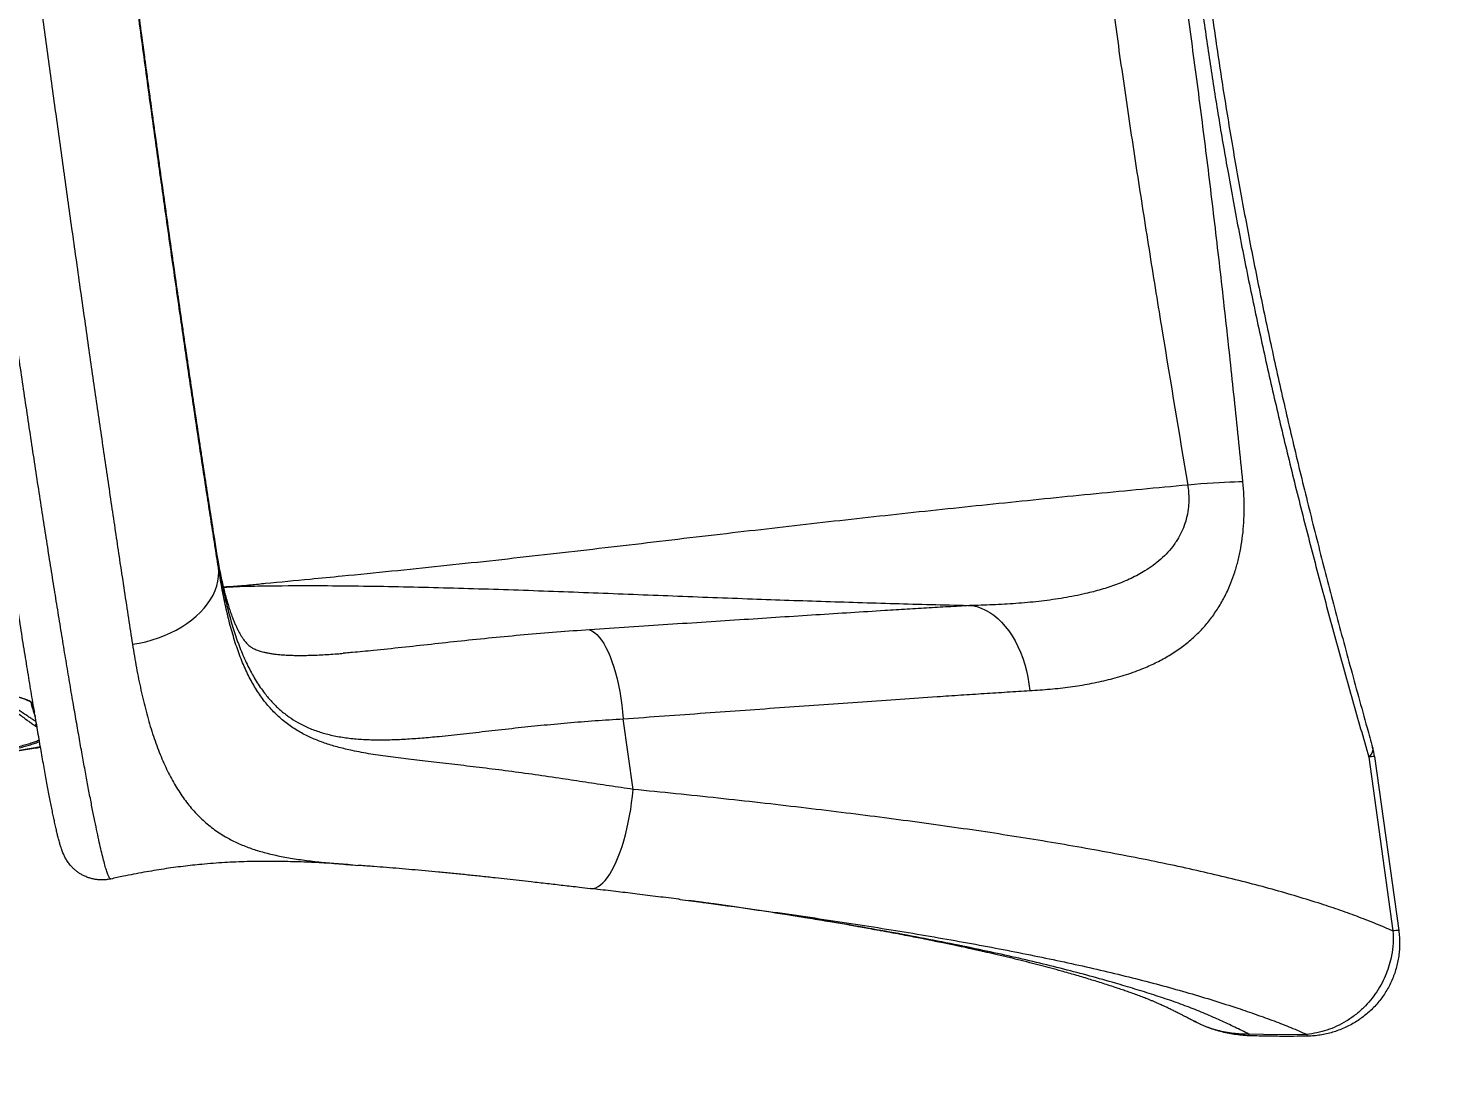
# Model space of a CAD drawing. Header units: millimetres. Extents: x -6104 to 7803, y -6013 to 4803.
# Drawn here: x 2100 to 3140, y 1770 to 2544 of the extents above; entities that cross this region are included whole.
import ezdxf

# ---------------------------------------------------------------- set-up
doc = ezdxf.new("R2010")
doc.units = ezdxf.units.MM
for name, color, linetype in [('DIKOM_ОБЪЕКТ', 7, 'Continuous'), ('DIKOM_РАЗМЕР_ЗОНА', 7, 'Continuous'), ('DIKOM_РАЗМЕР_ОБЪЕКТА', 7, 'Continuous')]:
    doc.layers.add(name, color=color, linetype=linetype)
doc.styles.add('style1', font='arial.ttf', dxfattribs={"width": 0.8})
doc.dimstyles.new('1-50', dxfattribs={"dimtxt": 300, "dimasz": 200, "dimexe": 100, "dimexo": 0, "dimgap": 100, "dimtad": 1, "dimtxsty": 'style1', "dimcen": 200, "dimclrd": 7, "dimclre": 7, "dimclrt": 7, "dimadec": 1, "dimazin": 2, "dimtfac": 1, "dimtmove": 0, "dimatfit": 2, "dimfxl": 0, "dimlwd": 25, "dimlwe": 18, "dimarcsym": 0})

# ---------------------------------------------------------------- blocks, each defined once
blk = doc.blocks.new('*D11')
at = {"layer": 'Defpoints', "color": 0, "transparency": 16777216}
for p in [(2860.7, 3297.7), (2853.9, -3146.5), (6088, -3146.5)]:
    blk.add_point(p, dxfattribs=at)
at = {"layer": 'DIKOM_РАЗМЕР_ОБЪЕКТА', "color": 7, "lineweight": 18, "transparency": 16777216}
for p, q in [((2860.7, 3297.7), (6188, 3297.7)), ((2853.9, -3146.5), (6188, -3146.5))]:
    blk.add_line(p, q, dxfattribs=at)
at = {"layer": 'DIKOM_РАЗМЕР_ОБЪЕКТА', "color": 7, "lineweight": 25, "transparency": 16777216}
blk.add_line((6088, 3097.7), (6088, -2946.5), dxfattribs=at)
at = {"layer": 'DIKOM_РАЗМЕР_ОБЪЕКТА', "color": 7, "transparency": 16777216}
for points in [[(6054.6, 3097.7), (6121.3, 3097.7), (6088, 3297.7)], [(6054.6, -2946.5), (6121.3, -2946.5), (6088, -3146.5)]]:
    blk.add_solid(points, dxfattribs=at)
at = {"layer": 'DIKOM_РАЗМЕР_ОБЪЕКТА', "color": 7, "transparency": 16777216, "insert": (5834.8, 129.2), "char_height": 300, "attachment_point": 5, "rotation": 90, "style": 'style1'}
blk.add_mtext('6450', dxfattribs=at)
blk = doc.blocks.new('*D13')
at = {"layer": 'Defpoints', "color": 0, "transparency": 16777216}
for p in [(2913.4, 4802.5), (7702.7, 4802.5), (3095.2, -4640)]:
    blk.add_point(p, dxfattribs=at)
at = {"layer": 'DIKOM_РАЗМЕР_ЗОНА', "color": 7, "lineweight": 18, "transparency": 16777216}
for p, q in [((2913.4, 4802.5), (7802.7, 4802.5)), ((3095.2, -4640), (7802.7, -4640))]:
    blk.add_line(p, q, dxfattribs=at)
at = {"layer": 'DIKOM_РАЗМЕР_ЗОНА', "color": 7, "lineweight": 25, "transparency": 16777216}
blk.add_line((7702.7, -4440), (7702.7, 4602.5), dxfattribs=at)
at = {"layer": 'DIKOM_РАЗМЕР_ЗОНА', "color": 7, "transparency": 16777216}
for points in [[(7669.4, 4602.5), (7736.1, 4602.5), (7702.7, 4802.5)], [(7669.4, -4440), (7736.1, -4440), (7702.7, -4640)]]:
    blk.add_solid(points, dxfattribs=at)
at = {"layer": 'DIKOM_РАЗМЕР_ЗОНА', "color": 7, "transparency": 16777216, "insert": (7449.6, 71.5), "char_height": 300, "attachment_point": 5, "rotation": 90, "style": 'style1'}
blk.add_mtext('9450', dxfattribs=at)

msp = doc.modelspace()

# ---------------------------------------------------------------- linework, layer by layer
at = {"layer": 'DIKOM_ОБЪЕКТ', "color": 7, "linetype": 'Continuous', "lineweight": 15}
for p, q in [((2238.229, 2160.479), (2238.405, 2159.189)), ((2240.307, 2145.519), (2238.405, 2159.189)), ((2334.434, 2082.29), (2332.443, 2082.126)), ((2105.442, 2028.261), (2106.282, 2027.688)), ((2546.435, 1981.568), (2539.182, 2033.701)), ((3089.573, 2005.419), (3107.433, 1877.036)), ((3093.769, 2005.896), (3111.629, 1877.512)), ((2160.822, 1915.563), (2160.815, 1915.56)), ((2581.135, 1900.303), (2596.968, 1898.255)), ((2964.03, 1808.702), (2960.883, 1810.259)), ((2961.277, 1810.135), (2960.914, 1810.323))]:
    msp.add_line(p, q, dxfattribs=at)
at = {"layer": 'DIKOM_ОБЪЕКТ', "color": 7, "linetype": 'Continuous', "lineweight": 15, "flags": 128}
for points in [[(2996.627, 2208.728), (2993.689, 2208.686), (2990.443, 2208.597), (2986.907, 2208.463), (2983.1, 2208.285), (2979.045, 2208.063), (2974.762, 2207.798), (2970.276, 2207.492), (2965.611, 2207.147), (2960.794, 2206.764), (2955.85, 2206.346)], [(2176.854, 2088.812), (2181.762, 2089.637), (2186.617, 2090.695), (2191.392, 2091.982), (2196.065, 2093.491), (2200.61, 2095.215), (2205.006, 2097.144), (2209.229, 2099.268), (2213.26, 2101.578), (2217.076, 2104.061), (2220.66, 2106.705), (2223.992, 2109.497), (2227.056, 2112.422), (2229.837, 2115.465), (2232.32, 2118.612), (2234.493, 2121.846), (2236.345, 2125.151), (2237.866, 2128.51), (2239.05, 2131.906), (2239.888, 2135.322), (2240.379, 2138.741), (2240.519, 2142.146), (2240.307, 2145.519)], [(2796.815, 2117.395), (2800.098, 2116.642), (2803.348, 2115.538), (2806.548, 2114.086), (2809.682, 2112.295), (2812.733, 2110.174), (2815.687, 2107.734), (2818.527, 2104.987), (2821.239, 2101.947), (2823.81, 2098.63), (2826.227, 2095.053), (2828.476, 2091.234), (2830.546, 2087.193), (2832.427, 2082.951), (2834.109, 2078.529), (2835.583, 2073.95), (2836.842, 2069.238), (2837.88, 2064.416), (2838.69, 2059.509), (2839.27, 2054.543)], [(2514.282, 2099.469), (2516.061, 2098.683), (2517.838, 2097.523), (2519.603, 2095.996), (2521.347, 2094.109), (2523.06, 2091.874), (2524.733, 2089.302), (2526.357, 2086.407), (2527.923, 2083.205), (2529.422, 2079.714), (2530.846, 2075.952), (2532.188, 2071.941), (2533.439, 2067.701), (2534.594, 2063.256), (2535.646, 2058.631), (2536.59, 2053.85), (2537.419, 2048.939), (2538.13, 2043.926), (2538.719, 2038.837), (2539.182, 2033.701)], [(2108.93, 2012.921), (2103.641, 2012.062), (2089.037, 2009.571), (2074.479, 2006.907), (2059.978, 2004.074), (2045.542, 2001.072), (2031.182, 1997.905), (2016.906, 1994.573), (2002.724, 1991.08), (1988.646, 1987.427), (1974.68, 1983.617), (1960.836, 1979.652), (1947.122, 1975.535), (1933.549, 1971.269), (1920.123, 1966.857), (1906.856, 1962.3), (1893.754, 1957.604), (1883.087, 1953.629)], [(1890.387, 1956.363), (1893.085, 1957.355), (1906.226, 1962.067), (1919.534, 1966.637), (1933, 1971.063), (1946.615, 1975.342), (1960.369, 1979.471), (1974.255, 1983.447), (1988.263, 1987.269), (2002.384, 1990.933), (2016.609, 1994.437), (2030.928, 1997.778), (2045.331, 2000.955), (2059.81, 2003.966), (2074.356, 2006.808), (2088.957, 2009.479), (2103.606, 2011.979), (2108.944, 2012.845)], [(3092.387, 2012.513), (3092.44, 2012.305), (3092.541, 2011.079), (3092.302, 2009.768), (3091.724, 2008.381), (3090.813, 2006.928), (3089.573, 2005.419)], [(2514.904, 1908.412), (2515.623, 1908.365), (2517.276, 1908.51), (2518.958, 1909.002), (2520.659, 1909.841), (2522.373, 1911.021), (2524.088, 1912.536), (2525.799, 1914.379), (2527.495, 1916.542), (2529.168, 1919.011), (2530.81, 1921.777), (2532.412, 1924.824), (2533.967, 1928.137), (2535.467, 1931.7), (2536.904, 1935.495), (2538.271, 1939.503), (2539.561, 1943.704), (2540.768, 1948.076), (2541.885, 1952.598), (2542.908, 1957.247), (2543.83, 1962), (2544.648, 1966.833), (2545.357, 1971.722), (2545.954, 1976.642), (2546.435, 1981.568)], [(3043.851, 1800.681), (3022.511, 1800.419), (3001.152, 1800.835), (3001.152, 1800.835)]]:
    msp.add_lwpolyline(points, dxfattribs=at)
at = {"layer": 'DIKOM_ОБЪЕКТ', "color": 7, "linetype": 'Continuous', "lineweight": 15}
for centre, radius, start, end in [((2170.677, 2061.785), 70.661, 192.815592, 201.689342), ((2172.456, 2062.295), 71.912, 193.312731, 199.146231), ((2107.963, 2028.105), 1.732, 170.199917, 193.940836), ((3044.246, 1999.006), 50, 7.919946, 15.655846), ((3098.271, 1947.528), 58.541, 94.410048, 98.543973), ((3117.376, 1808.179), 69.571, 94.737838, 98.216183), ((3046.623, 1800.554), 2.775, 177.388618, 206.446299)]:
    msp.add_arc(centre, radius, start, end, dxfattribs=at)
for points, knots in [([(2935.9, 3110.061), (2935.857, 3098.148), (2935.772, 3074.321), (2935.858, 3038.308), (2936.147, 3002.064), (2936.687, 2965.58), (2937.506, 2928.874), (2938.638, 2891.963), (2940.115, 2854.863), (2941.964, 2817.589), (2944.206, 2780.212), (2946.862, 2742.753), (2949.959, 2705.232), (2953.504, 2667.667), (2957.507, 2630.09), (2962.033, 2592.043), (2967.115, 2553.548), (2972.768, 2514.63), (2978.918, 2475.802), (2985.869, 2435.264), (2993.703, 2393.058), (3002.469, 2349.235), (3011.785, 2305.645), (3021.608, 2262.333), (3031.959, 2219.058), (3042.808, 2175.84), (3054.097, 2132.685), (3065.697, 2089.88), (3077.53, 2047.414), (3085.559, 2019.415), (3089.573, 2005.419)], [0, 0, 0, 0, 0.03297277, 0.0659486, 0.09892096, 0.13202015, 0.16512295, 0.19822155, 0.23144116, 0.26467006, 0.29789817, 0.331117, 0.36434186, 0.39757669, 0.43081132, 0.46403576, 0.49854547, 0.53306694, 0.56758853, 0.60209843, 0.64150122, 0.68092748, 0.72036299, 0.75979231, 0.79919759, 0.83934336, 0.87950824, 0.91968171, 0.95985073, 1, 1, 1, 1]), ([(2940.564, 3103.78), (2940.584, 3097.817), (2940.63, 3083.78), (2940.781, 3061.639), (2941.01, 3037.409), (2941.332, 3013.453), (2941.75, 2989.725), (2942.265, 2966.231), (2942.887, 2942.758), (2943.621, 2919.33), (2944.47, 2895.968), (2945.436, 2872.695), (2946.526, 2849.532), (2947.74, 2826.499), (2949.082, 2803.613), (2950.554, 2780.892), (2952.156, 2758.35), (2953.892, 2736.004), (2955.764, 2713.855), (2957.78, 2691.785), (2959.946, 2669.717), (2962.268, 2647.603), (2964.743, 2625.509), (2967.367, 2603.46), (2970.144, 2581.451), (2973.071, 2559.48), (2976.15, 2537.567), (2979.382, 2515.696), (2982.769, 2493.833), (2986.317, 2471.934), (2990.025, 2450.005), (2993.885, 2428.077), (2997.892, 2406.187), (3002.04, 2384.362), (3006.337, 2362.551), (3010.787, 2340.711), (3015.399, 2318.796), (3020.164, 2296.823), (3025.081, 2274.788), (3030.147, 2252.687), (3035.359, 2230.515), (3040.714, 2208.268), (3046.21, 2185.942), (3051.843, 2163.532), (3057.609, 2141.034), (3063.505, 2118.446), (3069.528, 2095.763), (3075.672, 2072.977), (3081.935, 2050.094), (3087.517, 2029.913), (3091.025, 2017.403), (3092.395, 2012.515)], [0, 0, 0, 0, 0.01669006, 0.03928127, 0.06166473, 0.08396494, 0.10556356, 0.12710026, 0.14855721, 0.16991687, 0.19116293, 0.21228001, 0.23325373, 0.25407124, 0.27472061, 0.29519116, 0.3154736, 0.33555954, 0.35544165, 0.37514286, 0.39497824, 0.41483316, 0.43464706, 0.45442628, 0.47417716, 0.49390602, 0.51362159, 0.5332658, 0.55294702, 0.5727134, 0.59253997, 0.61240132, 0.63227179, 0.65211789, 0.67193398, 0.69190944, 0.71198783, 0.73217703, 0.75248483, 0.77291909, 0.79348735, 0.81419703, 0.83505568, 0.85607071, 0.87724894, 0.89859748, 0.92012302, 0.94183201, 0.96374144, 0.98583332, 1, 1, 1, 1]), ([(2160.838, 1915.473), (2160.738, 1915.446), (2159.632, 1915.145), (2157.463, 1914.873), (2154.396, 1914.682), (2151.382, 1914.83), (2148.466, 1915.255), (2145.675, 1915.942), (2143.037, 1916.861), (2140.579, 1917.975), (2138.325, 1919.243), (2136.292, 1920.62), (2134.488, 1922.059), (2132.909, 1923.519), (2131.539, 1924.964), (2130.358, 1926.376), (2129.337, 1927.741), (2128.452, 1929.061), (2127.675, 1930.344), (2126.983, 1931.606), (2126.355, 1932.866), (2125.771, 1934.155), (2125.208, 1935.519), (2124.636, 1937.042), (2124.004, 1938.897), (2123.255, 1941.34), (2122.461, 1944.227), (2121.646, 1947.447), (2120.856, 1950.765), (2120.05, 1954.325), (2119.213, 1958.179), (2118.363, 1962.231), (2117.492, 1966.51), (2116.592, 1971.045), (2115.662, 1975.84), (2114.701, 1980.898), (2113.706, 1986.224), (2112.678, 1991.826), (2111.618, 1997.686), (2110.526, 2003.811), (2109.402, 2010.194), (2108.244, 2016.853), (2107.052, 2023.777), (2105.83, 2030.948), (2104.582, 2038.34), (2103.31, 2045.951), (2102.008, 2053.799), (2100.677, 2061.897), (2099.315, 2070.245), (2097.926, 2078.816), (2096.511, 2087.613), (2095.069, 2096.638), (2093.602, 2105.878), (2092.113, 2115.312), (2090.603, 2124.937), (2089.072, 2134.758), (2087.517, 2144.784), (2085.942, 2154.989), (2084.353, 2165.345), (2082.752, 2175.834), (2081.133, 2186.485), (2079.498, 2197.302), (2077.844, 2208.288), (2076.179, 2219.407), (2074.501, 2230.661), (2072.809, 2242.053), (2071.106, 2253.578), (2069.395, 2265.202), (2067.678, 2276.915), (2065.957, 2288.709), (2064.228, 2300.604), (2062.494, 2312.583), (2060.758, 2324.626), (2059.021, 2336.717), (2057.288, 2348.835), (2055.557, 2360.988), (2053.826, 2373.188), (2052.091, 2385.46), (2050.355, 2397.796), (2048.619, 2410.178), (2046.885, 2422.59), (2045.156, 2435.016), (2043.435, 2447.438), (2041.724, 2459.838), (2040.024, 2472.198), (2038.34, 2484.502), (2036.672, 2496.735), (2035.022, 2508.883), (2033.391, 2520.956), (2031.77, 2532.988), (2030.16, 2545), (2028.561, 2556.984), (2026.977, 2568.905), (2025.413, 2580.726), (2023.874, 2592.413), (2022.362, 2603.955), (2020.871, 2615.384), (2019.402, 2626.707), (2017.954, 2637.921), (2016.532, 2648.998), (2015.134, 2659.941), (2013.761, 2670.75), (2012.415, 2681.412), (2011.098, 2691.903), (2009.81, 2702.226), (2008.551, 2712.394), (2007.318, 2722.407), (2006.118, 2732.229), (2004.953, 2741.827), (2003.827, 2751.182), (2002.734, 2760.333), (2001.674, 2769.287), (2000.647, 2778.045), (1999.656, 2786.576), (1998.702, 2794.882), (1997.783, 2802.965), (1996.899, 2810.827), (1996.056, 2818.433), (1995.253, 2825.786), (1994.488, 2832.887), (1993.76, 2839.757), (1993.072, 2846.372), (1992.426, 2852.714), (1991.824, 2858.757), (1991.263, 2864.535), (1990.742, 2870.056), (1990.261, 2875.33), (1989.822, 2880.329), (1989.425, 2885.058), (1989.071, 2889.525), (1988.759, 2893.735), (1988.49, 2897.687), (1988.266, 2901.391), (1988.085, 2904.874), (1987.952, 2908.189), (1987.87, 2911.421), (1987.86, 2914.388), (1987.929, 2916.961), (1988.059, 2919.029), (1988.225, 2920.731), (1988.428, 2922.239), (1988.683, 2923.716), (1989.001, 2925.195), (1989.397, 2926.706), (1989.888, 2928.272), (1990.497, 2929.91), (1991.251, 2931.633), (1992.18, 2933.44), (1993.313, 2935.317), (1994.673, 2937.236), (1996.278, 2939.157), (1998.131, 2941.027), (2000.22, 2942.793), (2002.524, 2944.404), (2005.014, 2945.818), (2007.747, 2947.04), (2010.686, 2948.022), (2013.78, 2948.669), (2015.868, 2948.97), (2016.905, 2948.984), (2016.911, 2948.984)], [0, 0, 0, 0, 0.00020678, 0.0022859, 0.00432568, 0.00632929, 0.00829925, 0.01023759, 0.01214473, 0.01402004, 0.01586204, 0.01766916, 0.01944347, 0.02119421, 0.02294053, 0.02470671, 0.02652435, 0.02843711, 0.0304974, 0.0327684, 0.03532925, 0.03828484, 0.04178463, 0.04606318, 0.05154523, 0.05921155, 0.06961414, 0.07856345, 0.08697951, 0.09589443, 0.10441287, 0.11267032, 0.12083469, 0.12892755, 0.13695328, 0.14493438, 0.15288854, 0.16083054, 0.16877371, 0.17664697, 0.18452379, 0.19242422, 0.2003318, 0.20822435, 0.21608221, 0.22388748, 0.23167432, 0.23952623, 0.24736502, 0.25519845, 0.26303434, 0.27087795, 0.27873703, 0.28658397, 0.29439111, 0.30222871, 0.31008197, 0.31793488, 0.3257679, 0.33356574, 0.34133966, 0.34917747, 0.35700183, 0.36482038, 0.37264086, 0.38046847, 0.38831075, 0.39616117, 0.40396014, 0.41177127, 0.41959211, 0.42741551, 0.43523175, 0.44303328, 0.4508236, 0.4585758, 0.46634775, 0.47414803, 0.4819714, 0.48981252, 0.49766576, 0.50552567, 0.51338607, 0.52123981, 0.52908156, 0.53690571, 0.54470713, 0.55248086, 0.56022785, 0.56798645, 0.57579512, 0.5836331, 0.59148428, 0.59932969, 0.60714993, 0.61492912, 0.62269567, 0.63051207, 0.63831927, 0.64612477, 0.65393505, 0.66175624, 0.66959705, 0.67742272, 0.68522831, 0.69307518, 0.70094318, 0.70881072, 0.71665201, 0.72444746, 0.7322156, 0.74005695, 0.7478882, 0.7557171, 0.76355041, 0.77139431, 0.77925675, 0.78714455, 0.7949593, 0.80281999, 0.81070879, 0.81860806, 0.826497, 0.8343565, 0.84215273, 0.85007789, 0.85800741, 0.86595107, 0.87392228, 0.88193688, 0.89001409, 0.89817556, 0.90636664, 0.9147325, 0.92334417, 0.9323628, 0.94221656, 0.95034498, 0.95612407, 0.96017142, 0.96356226, 0.96643343, 0.9689246, 0.97114112, 0.97316489, 0.97506142, 0.97688467, 0.97867876, 0.98047159, 0.98228306, 0.9841265, 0.98600278, 0.98790532, 0.9898257, 0.99175683, 0.99369381, 0.99582937, 0.99792938, 0.99998857, 1, 1, 1, 1]), ([(2160.815, 1915.56), (2160.751, 1915.518), (2160.508, 1915.359), (2159.947, 1916.001), (2159.131, 1917.532), (2158.169, 1920.083), (2157.081, 1923.555), (2155.879, 1927.923), (2154.565, 1933.149), (2153.147, 1939.19), (2151.615, 1946.082), (2149.957, 1953.887), (2148.171, 1962.63), (2146.259, 1972.321), (2144.242, 1982.853), (2142.143, 1994.099), (2139.969, 2006.02), (2137.727, 2018.567), (2135.401, 2031.828), (2132.971, 2045.912), (2130.438, 2060.826), (2127.803, 2076.565), (2125.097, 2092.954), (2122.352, 2109.79), (2119.573, 2127.032), (2116.768, 2144.631), (2113.915, 2162.723), (2110.991, 2181.454), (2108, 2200.815), (2104.943, 2220.788), (2101.858, 2241.145), (2098.779, 2261.651), (2095.712, 2282.267), (2092.662, 2302.95), (2089.605, 2323.856), (2086.519, 2345.147), (2083.408, 2366.799), (2080.279, 2388.784), (2077.166, 2410.848), (2073.949, 2433.859), (2070.639, 2457.781), (2067.247, 2482.558), (2063.882, 2507.397), (2060.554, 2532.236), (2057.272, 2557.009), (2054.229, 2580.238), (2051.419, 2601.922), (2048.833, 2622.089), (2046.316, 2641.929), (2043.85, 2661.59), (2041.44, 2681.027), (2039.094, 2700.2), (2036.839, 2718.883), (2034.7, 2736.856), (2032.678, 2754.104), (2030.772, 2770.629), (2028.965, 2786.572), (2027.245, 2802.049), (2025.618, 2817.011), (2024.09, 2831.418), (2022.68, 2845.099), (2021.401, 2857.908), (2020.255, 2869.844), (2019.237, 2880.918), (2018.339, 2891.218), (2017.556, 2900.812), (2016.893, 2909.653), (2016.356, 2917.704), (2015.949, 2924.867), (2015.675, 2931.067), (2015.53, 2936.317), (2015.511, 2940.648), (2015.62, 2944.093), (2015.854, 2946.694), (2016.234, 2948.309), (2016.592, 2949.032), (2016.859, 2948.915), (2016.912, 2948.891)], [0, 0, 0, 0, 0.00477587, 0.01798216, 0.03156734, 0.04516508, 0.05876287, 0.07234813, 0.08557468, 0.09881266, 0.11205061, 0.12527711, 0.13888911, 0.15251366, 0.16613822, 0.17975023, 0.19297789, 0.20621699, 0.21945612, 0.23268381, 0.24629614, 0.25992092, 0.2735457, 0.28715803, 0.30036854, 0.31359049, 0.32681239, 0.34002289, 0.35361599, 0.36722162, 0.38082721, 0.39442032, 0.40763203, 0.42085513, 0.43407824, 0.44728994, 0.46088525, 0.47449303, 0.48810081, 0.50169609, 0.5169789, 0.53227045, 0.54755324, 0.56316607, 0.57878827, 0.59440108, 0.60763005, 0.62087041, 0.63411082, 0.64733977, 0.66095316, 0.67457905, 0.68820498, 0.70181839, 0.71502465, 0.72824229, 0.74145997, 0.7546662, 0.76825477, 0.78185576, 0.79545675, 0.80904528, 0.82227317, 0.83551259, 0.848752, 0.86197992, 0.87559404, 0.88922064, 0.90284733, 0.91646153, 0.92968488, 0.94291979, 0.95615455, 0.96937779, 0.9829873, 0.99660928, 1, 1, 1, 1]), ([(2996.627, 2208.728), (2994.668, 2227.935), (2990.75, 2266.348), (2984.552, 2323.97), (2978.056, 2381.591), (2971.239, 2438.761), (2964.066, 2495.464), (2956.487, 2551.702), (2948.397, 2607.891), (2939.847, 2664.063), (2930.898, 2720.197), (2921.595, 2776.3), (2912.013, 2832.346), (2905.426, 2869.665), (2902.132, 2888.325)], [0, 0, 0, 0, 0.08449462, 0.1689889, 0.25351413, 0.33803858, 0.42062998, 0.50322068, 0.58589432, 0.66856903, 0.75140894, 0.83424958, 0.91712464, 1, 1, 1, 1]), ([(2862.132, 2879.795), (2866.329, 2842.382), (2872.624, 2786.263), (2881.321, 2711.456), (2888.09, 2655.56), (2895.182, 2599.887), (2902.65, 2544.436), (2910.575, 2489.039), (2918.984, 2433.156), (2927.83, 2376.799), (2940.11, 2301.004), (2949.554, 2244.211), (2955.85, 2206.346)], [0, 0, 0, 0, 0.16609514, 0.24914926, 0.33220283, 0.41442091, 0.49663826, 0.57891325, 0.66118919, 0.74588556, 0.83058256, 1, 1, 1, 1]), ([(2079.221, 2790.617), (2079.868, 2785.351), (2081.162, 2774.813), (2083.228, 2758.26), (2085.381, 2741.202), (2087.645, 2723.445), (2090.018, 2705.009), (2092.5, 2685.905), (2095.06, 2666.351), (2097.669, 2646.575), (2100.319, 2626.62), (2103.004, 2606.527), (2105.743, 2586.146), (2108.557, 2565.316), (2111.444, 2544.059), (2114.4, 2522.402), (2117.39, 2500.592), (2120.382, 2478.874), (2123.369, 2457.283), (2126.346, 2435.854), (2129.335, 2414.429), (2132.36, 2392.845), (2135.416, 2371.134), (2138.497, 2349.333), (2141.57, 2327.695), (2144.598, 2306.476), (2147.577, 2285.701), (2150.504, 2265.39), (2153.404, 2245.378), (2156.3, 2225.513), (2159.185, 2205.841), (2162.056, 2186.401), (2164.879, 2167.421), (2167.803, 2147.919), (2170.81, 2128.052), (2173.89, 2107.905), (2175.866, 2095.175), (2176.854, 2088.812)], [0, 0, 0, 0, 0.027715709, 0.055455444, 0.08319523, 0.110911103, 0.139431999, 0.167979195, 0.196526346, 0.225047344, 0.252759028, 0.280494729, 0.308230546, 0.335942289, 0.364457135, 0.392998067, 0.421538912, 0.450053647, 0.477790855, 0.505552249, 0.533313502, 0.561050814, 0.589595476, 0.618166101, 0.646736883, 0.67528154, 0.702989995, 0.730722468, 0.758454704, 0.786163232, 0.814675087, 0.84321316, 0.871751191, 0.900263076, 0.933501851, 0.966761304, 1, 1, 1, 1]), ([(2240.307, 2145.519), (2239.433, 2151.022), (2237.685, 2162.033), (2234.959, 2179.459), (2232.062, 2198.169), (2228.983, 2218.278), (2225.725, 2239.784), (2222.657, 2260.246), (2219.803, 2279.452), (2217.177, 2297.248), (2214.529, 2315.319), (2211.602, 2335.441), (2208.394, 2357.668), (2204.912, 2382.009), (2201.695, 2404.688), (2198.752, 2425.595), (2196.085, 2444.673), (2193.434, 2463.759), (2190.548, 2484.682), (2187.44, 2507.391), (2184.131, 2531.783), (2181.134, 2554.084), (2178.44, 2574.297), (2176.037, 2592.471), (2173.686, 2610.384), (2171.169, 2629.732), (2168.51, 2650.366), (2165.745, 2672.081), (2163.302, 2691.51), (2161.158, 2708.773), (2159.288, 2724.006), (2157.496, 2738.777), (2156.375, 2748.169), (2155.815, 2752.863)], [0, 0, 0, 0, 0.03323752, 0.06649566, 0.09973331, 0.13668409, 0.17366337, 0.21061413, 0.23912799, 0.26766765, 0.2962075, 0.32472123, 0.36170873, 0.39872454, 0.43571185, 0.46425581, 0.4928261, 0.52139633, 0.54994042, 0.58689764, 0.62388316, 0.66084047, 0.68935864, 0.71790274, 0.7464469, 0.77496486, 0.81192279, 0.84890929, 0.88586725, 0.91438747, 0.94293373, 0.97147993, 1, 1, 1, 1]), ([(2157.791, 2738.663), (2158.543, 2732.431), (2160.049, 2719.961), (2162.486, 2700.187), (2164.849, 2681.264), (2167.114, 2663.349), (2169.246, 2646.648), (2171.443, 2629.583), (2173.925, 2610.478), (2176.71, 2589.242), (2179.813, 2565.826), (2182.752, 2543.858), (2185.501, 2523.483), (2188.04, 2504.795), (2190.611, 2486.002), (2193.466, 2465.285), (2196.607, 2442.654), (2200.036, 2418.175), (2203.218, 2395.642), (2206.144, 2375.092), (2208.806, 2356.515), (2211.462, 2338.105), (2214.366, 2318.108), (2217.511, 2296.639), (2220.876, 2273.867), (2223.942, 2253.321), (2226.713, 2234.924), (2229.196, 2218.563), (2231.637, 2202.619), (2233.986, 2187.405), (2236.248, 2172.878), (2237.686, 2163.752), (2238.405, 2159.189)], [0, 0, 0, 0, 0.03872299, 0.07747579, 0.11619877, 0.14608078, 0.17599012, 0.20589943, 0.23578139, 0.27450498, 0.31325839, 0.35198201, 0.38186385, 0.41177305, 0.4416822, 0.47156408, 0.51030336, 0.54907248, 0.58781178, 0.61770651, 0.64762863, 0.67755091, 0.70744561, 0.74618102, 0.78494608, 0.8236815, 0.85357338, 0.88349285, 0.91341217, 0.94330398, 0.97165208, 1, 1, 1, 1]), ([(2157.979, 2737.342), (2158.278, 2734.857), (2158.93, 2729.434), (2159.977, 2720.824), (2161.11, 2711.568), (2162.276, 2702.113), (2163.472, 2692.484), (2164.695, 2682.7), (2165.944, 2672.776), (2167.218, 2662.712), (2168.52, 2652.494), (2169.851, 2642.102), (2171.214, 2631.53), (2172.604, 2620.791), (2174.021, 2609.909), (2175.461, 2598.912), (2176.919, 2587.828), (2178.392, 2576.684), (2179.877, 2565.501), (2181.379, 2554.254), (2182.899, 2542.911), (2184.442, 2531.457), (2186.003, 2519.916), (2187.579, 2508.314), (2189.169, 2496.663), (2190.77, 2484.977), (2192.382, 2473.269), (2194.001, 2461.552), (2195.626, 2449.844), (2197.259, 2438.127), (2198.897, 2426.419), (2200.541, 2414.724), (2202.184, 2403.079), (2203.827, 2391.482), (2205.472, 2379.927), (2207.117, 2368.412), (2208.764, 2356.936), (2210.412, 2345.493), (2212.062, 2334.094), (2213.705, 2322.79), (2215.338, 2311.6), (2216.96, 2300.536), (2218.575, 2289.571), (2220.18, 2278.715), (2221.776, 2267.978), (2223.359, 2257.371), (2224.929, 2246.902), (2226.485, 2236.582), (2228.023, 2226.432), (2229.54, 2216.468), (2231.04, 2206.671), (2232.526, 2197.017), (2233.998, 2187.498), (2235.454, 2178.146), (2236.868, 2169.113), (2237.784, 2163.308), (2238.23, 2160.48)], [0, 0, 0, 0, 0.01571224, 0.03427567, 0.05287653, 0.07149188, 0.09009351, 0.10865663, 0.1271588, 0.14560694, 0.1640449, 0.18255243, 0.20115551, 0.21982421, 0.23852771, 0.25723324, 0.27590124, 0.29450097, 0.31300295, 0.33140495, 0.34990951, 0.36850889, 0.3871315, 0.4057699, 0.42441725, 0.4430658, 0.46170697, 0.48033423, 0.49894154, 0.5174919, 0.53615601, 0.5547576, 0.57331611, 0.59185136, 0.61038375, 0.62892946, 0.64750542, 0.66613152, 0.68482745, 0.70354853, 0.72210836, 0.74068071, 0.75926252, 0.77785088, 0.79644216, 0.81503172, 0.83361574, 0.85219086, 0.87075397, 0.88923294, 0.90766966, 0.92622509, 0.94486323, 0.96354728, 0.9822392, 1, 1, 1, 1]), ([(2955.85, 2206.346), (2933.277, 2204.211), (2888.127, 2199.94), (2820.712, 2193.146), (2753.509, 2186.071), (2686.536, 2178.7), (2618.072, 2170.821), (2548.125, 2162.52), (2488.417, 2155.569), (2440.523, 2150.245), (2404.47, 2146.384), (2368.239, 2142.639), (2336.045, 2139.431), (2304.973, 2136.416), (2282.513, 2134.264), (2265.625, 2132.646), (2258.945, 2132.005), (2255.454, 2131.67), (2254.246, 2131.554), (2253.851, 2131.516), (2253.785, 2131.51)], [0, 0, 0, 0, 0.09573978, 0.19148704, 0.28723917, 0.38299092, 0.47873392, 0.58179905, 0.68486395, 0.7364205, 0.78798288, 0.83953738, 0.89108301, 0.92454395, 0.97055113, 0.98520157, 0.99497888, 0.99836031, 0.99972186, 1, 1, 1, 1]), ([(2955.85, 2206.346), (2956.093, 2204.581), (2956.579, 2201.044), (2956.756, 2195.744), (2956.48, 2189.667), (2955.431, 2183.119), (2953.423, 2176.351), (2950.768, 2170.231), (2948.168, 2165.726), (2945.042, 2161.168), (2941.324, 2156.617), (2936.048, 2151.471), (2930.366, 2146.936), (2923.113, 2142.108), (2914.128, 2137.279), (2903.289, 2132.754), (2892.038, 2129.086), (2879.109, 2125.76), (2864.446, 2122.857), (2847.991, 2120.527), (2831.197, 2118.922), (2814.147, 2117.884), (2802.59, 2117.558), (2796.815, 2117.395)], [0, 0, 0, 0, 0.02155483, 0.04317766, 0.06473015, 0.09702401, 0.12743642, 0.15800288, 0.18848439, 0.20115662, 0.23809922, 0.27518698, 0.31235039, 0.34939741, 0.40964124, 0.47003237, 0.53051217, 0.5908761, 0.67259126, 0.7543969, 0.83628927, 0.91819869, 1, 1, 1, 1]), ([(2839.27, 2054.543), (2844.314, 2054.885), (2854.414, 2055.571), (2869.121, 2057.247), (2883.474, 2059.517), (2897.385, 2062.512), (2910.806, 2066.316), (2922.712, 2070.665), (2933.192, 2075.419), (2942.354, 2080.442), (2951.084, 2086.227), (2959.315, 2092.842), (2966.614, 2099.992), (2973.01, 2107.607), (2978.561, 2115.588), (2983.545, 2124.361), (2987.574, 2133.243), (2990.733, 2142.058), (2993.163, 2150.611), (2995.107, 2159.614), (2996.521, 2168.965), (2997.377, 2178.626), (2997.682, 2188.513), (2997.494, 2198.58), (2996.916, 2205.351), (2996.627, 2208.728)], [0, 0, 0, 0, 0.06029675, 0.12073161, 0.18119609, 0.24161122, 0.301932, 0.36215303, 0.40869276, 0.45536643, 0.50204003, 0.54862615, 0.59509252, 0.63483288, 0.67469519, 0.71451373, 0.75419419, 0.78515067, 0.81621517, 0.84725756, 0.87818387, 0.90857224, 0.9390981, 0.96961873, 1, 1, 1, 1]), ([(2238.236, 2160.474), (2238.287, 2160.136), (2238.687, 2157.512), (2239.482, 2152.849), (2240.615, 2146.545), (2241.786, 2140.609), (2242.987, 2135.021), (2244.214, 2129.784), (2245.466, 2124.89), (2246.739, 2120.333), (2248.028, 2116.106), (2249.33, 2112.199), (2250.637, 2108.609), (2251.888, 2105.463), (2253.069, 2102.733), (2254.234, 2100.249), (2255.432, 2097.909), (2256.638, 2095.766), (2257.801, 2093.886), (2258.916, 2092.254), (2259.98, 2090.85), (2260.993, 2089.65), (2261.967, 2088.626), (2262.926, 2087.739), (2263.907, 2086.961), (2264.803, 2086.358), (2265.969, 2085.694), (2267.339, 2085.034), (2268.848, 2084.423), (2270.374, 2083.899), (2271.929, 2083.434), (2273.81, 2082.947), (2276.058, 2082.457), (2278.709, 2081.983), (2281.632, 2081.565), (2284.84, 2081.208), (2288.353, 2080.92), (2292.145, 2080.71), (2296.246, 2080.581), (2300.639, 2080.538), (2305.388, 2080.584), (2310.495, 2080.724), (2315.963, 2080.96), (2321.799, 2081.299), (2327.3, 2081.68), (2330.946, 2081.982), (2332.445, 2082.107)], [0, 0, 0, 0, 0.00368456, 0.02862689, 0.05321085, 0.07733169, 0.10101495, 0.12429113, 0.14719564, 0.16976944, 0.19206026, 0.21412295, 0.2360215, 0.25783073, 0.27653075, 0.29595432, 0.31757962, 0.3393259, 0.36133192, 0.38376847, 0.40686761, 0.43095954, 0.45654946, 0.48449109, 0.51646565, 0.54967339, 0.57786312, 0.60495141, 0.6335982, 0.65281753, 0.67132553, 0.69023778, 0.71234915, 0.73402609, 0.75548262, 0.77690594, 0.79839012, 0.82034949, 0.84187413, 0.86392134, 0.88651119, 0.90966655, 0.93340063, 0.95771785, 0.98261405, 1, 1, 1, 1]), ([(2238.405, 2159.189), (2239.192, 2154.316), (2240.767, 2144.568), (2243.472, 2130.638), (2246.511, 2117.168), (2249.962, 2104.282), (2253.879, 2092.039), (2258.298, 2080.562), (2263.279, 2069.931), (2268.864, 2060.198), (2274.619, 2052.08), (2280.425, 2045.395), (2286.145, 2039.923), (2292.282, 2035.092), (2299.14, 2030.724), (2306.799, 2026.932), (2315.321, 2023.775), (2324.461, 2021.35), (2334.231, 2019.64), (2344.627, 2018.591), (2355.471, 2018.149), (2366.743, 2018.23), (2378.414, 2018.741), (2390.542, 2019.608), (2404.671, 2020.899), (2421.007, 2022.636), (2439.743, 2024.767), (2458.859, 2026.921), (2478.264, 2028.954), (2497.956, 2030.794), (2518.233, 2032.422), (2532.199, 2033.275), (2539.182, 2033.701)], [0, 0, 0, 0, 0.03306604, 0.06614937, 0.09921191, 0.13306087, 0.16693373, 0.20077785, 0.23493126, 0.26911582, 0.30326506, 0.32987736, 0.35652512, 0.38317217, 0.40978341, 0.44003625, 0.47031501, 0.50057105, 0.53165796, 0.56276782, 0.59385926, 0.62431604, 0.6548029, 0.68529342, 0.7157554, 0.7575518, 0.79938077, 0.84117748, 0.88065234, 0.92012692, 0.96006367, 1, 1, 1, 1]), ([(2546.435, 1981.568), (2540.517, 1982.479), (2528.68, 1984.301), (2511.273, 1986.881), (2492.99, 1989.654), (2473.958, 1992.461), (2454.305, 1995.102), (2435.252, 1997.511), (2416.885, 1999.711), (2399.291, 2001.756), (2382.714, 2003.644), (2367.17, 2005.511), (2352.627, 2007.626), (2339.998, 2009.963), (2329.097, 2012.561), (2319.72, 2015.367), (2310.889, 2018.692), (2302.337, 2022.736), (2294.149, 2027.704), (2286.38, 2033.73), (2279.26, 2040.656), (2272.784, 2048.487), (2266.943, 2057.219), (2261.661, 2067), (2256.93, 2077.883), (2252.692, 2089.825), (2248.954, 2102.626), (2245.674, 2116.217), (2242.777, 2130.461), (2241.129, 2140.505), (2240.307, 2145.519)], [0, 0, 0, 0, 0.03386637, 0.06774857, 0.10161559, 0.14251505, 0.18353148, 0.22460887, 0.26568714, 0.30670634, 0.34760782, 0.38720958, 0.42683712, 0.46643593, 0.49693014, 0.52745605, 0.55797607, 0.58846202, 0.62201737, 0.65569494, 0.68943076, 0.72316111, 0.75682587, 0.79037284, 0.82520573, 0.86013983, 0.89514176, 0.93016209, 0.96513853, 1, 1, 1, 1]), ([(2253.785, 2131.51), (2254.032, 2131.516), (2255.22, 2131.546), (2258.844, 2131.633), (2265.422, 2131.773), (2282.71, 2132.061), (2307.829, 2132.195), (2349.473, 2131.865), (2399.157, 2130.871), (2458.189, 2129.074), (2517.095, 2126.878), (2575.872, 2124.522), (2633.076, 2122.313), (2688.718, 2120.405), (2742.82, 2118.73), (2778.817, 2117.84), (2796.815, 2117.395)], [0, 0, 0, 0, 0.00135612, 0.00650985, 0.01984789, 0.03739194, 0.10122737, 0.15751149, 0.26582317, 0.37415533, 0.48250624, 0.59086, 0.69918979, 0.79945856, 0.89973054, 1, 1, 1, 1]), ([(2253.785, 2131.51), (2253.695, 2131.506), (2250.413, 2131.375), (2247.13, 2131.21), (2243.935, 2131.05)], [0, 0, 0, 0, 0.02719207, 1, 1, 1, 1]), ([(2244.017, 2130.702), (2247.196, 2130.967), (2250.454, 2131.239), (2253.707, 2131.503), (2253.785, 2131.51)], [0, 0, 0, 0, 0.97613257, 1, 1, 1, 1]), ([(2796.815, 2117.395), (2791.608, 2117.114), (2781.193, 2116.551), (2765.168, 2115.628), (2748.851, 2114.656), (2729.576, 2113.472), (2707.178, 2112.063), (2681.471, 2110.419), (2655.202, 2108.719), (2628.228, 2106.964), (2600.566, 2105.165), (2572.235, 2103.314), (2543.499, 2101.422), (2524.019, 2100.12), (2514.282, 2099.469)], [0, 0, 0, 0, 0.062597674, 0.125195818, 0.187934889, 0.25067391, 0.343369178, 0.436122711, 0.528877074, 0.621573509, 0.716150034, 0.810784009, 0.905420857, 1, 1, 1, 1]), ([(2514.282, 2099.469), (2506.148, 2098.896), (2489.879, 2097.748), (2465.946, 2095.719), (2442.396, 2093.493), (2419.446, 2091.131), (2397.177, 2088.711), (2375.611, 2086.336), (2356.357, 2084.32), (2342.669, 2082.955), (2336.041, 2082.42), (2334.434, 2082.29)], [0, 0, 0, 0, 0.12529688, 0.25059393, 0.37681342, 0.50303376, 0.62695723, 0.75093645, 0.87484955, 0.96965232, 1, 1, 1, 1]), ([(2176.854, 2088.812), (2177.809, 2082.966), (2179.72, 2071.27), (2183.047, 2054.837), (2186.8, 2039.144), (2191.069, 2024.355), (2195.895, 2010.513), (2201.205, 1997.959), (2207.009, 1986.683), (2213.299, 1976.629), (2220.241, 1967.563), (2227.88, 1959.524), (2236.259, 1952.497), (2244.848, 1946.832), (2253.534, 1942.309), (2262.213, 1938.696), (2271.462, 1935.657), (2281.399, 1933.11), (2292.104, 1931.014), (2303.636, 1929.287), (2315.931, 1927.86), (2329.009, 1926.633), (2338.442, 1925.894), (2343.198, 1925.521)], [0, 0, 0, 0, 0.0506374, 0.10130692, 0.15194184, 0.20386695, 0.25583006, 0.30775374, 0.35753195, 0.40734508, 0.45712446, 0.50814493, 0.55920114, 0.61022485, 0.6527832, 0.69537666, 0.73797032, 0.78052914, 0.82425925, 0.86803337, 0.91180229, 0.9555261, 1, 1, 1, 1]), ([(2069.844, 2050.082), (2070.62, 2049.802), (2072.192, 2049.236), (2075.499, 2047.908), (2079.494, 2045.965), (2083.927, 2043.405), (2088.286, 2040.578), (2092.153, 2037.881), (2095.777, 2035.247), (2098.848, 2032.976), (2101.625, 2030.937), (2103.766, 2029.397), (2104.975, 2028.577), (2105.442, 2028.261)], [0, 0, 0, 0, 0.08890902, 0.18012753, 0.30497484, 0.43346305, 0.53791491, 0.64516274, 0.72941, 0.81587412, 0.88478774, 0.95552145, 1, 1, 1, 1]), ([(2105.72, 2031.612), (2105.626, 2031.671), (2104.79, 2032.193), (2103.04, 2033.344), (2100.279, 2035.177), (2097.183, 2037.233), (2093.547, 2039.591), (2089.615, 2042.011), (2085.186, 2044.524), (2080.598, 2046.788), (2076.494, 2048.477), (2073.021, 2049.595), (2071.372, 2050.068), (2070.549, 2050.304)], [0, 0, 0, 0, 0.00900984, 0.08017301, 0.15140543, 0.23911834, 0.32692115, 0.43713538, 0.54744653, 0.68088744, 0.8143697, 0.90732071, 1, 1, 1, 1]), ([(2103.41, 2045.362), (2102.478, 2045.881), (2100.519, 2046.973), (2096.901, 2048.456), (2092.643, 2049.822), (2087.712, 2050.958), (2082.978, 2051.646), (2078.765, 2051.999), (2076.441, 2052.062), (2075.279, 2052.093)], [0, 0, 0, 0, 0.15026134, 0.31580806, 0.48549931, 0.655099, 0.82556324, 0.91279849, 1, 1, 1, 1]), ([(2103.439, 2045.19), (2103.253, 2045.307), (2102.398, 2045.844), (2100.566, 2046.758), (2097.967, 2047.9), (2095.082, 2048.932), (2092.041, 2049.826), (2088.99, 2050.552), (2086.023, 2051.116), (2083.204, 2051.529), (2080.408, 2051.816), (2077.886, 2051.989), (2076.23, 2052.02), (2075.557, 2052.032)], [0, 0, 0, 0, 0.03288647, 0.15099764, 0.27634449, 0.39602485, 0.51073456, 0.6214266, 0.71352136, 0.79805159, 0.87642191, 0.94976821, 1, 1, 1, 1]), ([(2539.182, 2033.701), (2549.339, 2034.439), (2569.659, 2035.916), (2599.624, 2038.07), (2629.166, 2040.183), (2658.399, 2042.266), (2687.288, 2044.323), (2715.792, 2046.342), (2743.683, 2048.294), (2767.822, 2049.954), (2788.421, 2051.339), (2805.688, 2052.469), (2822.678, 2053.548), (2833.739, 2054.211), (2839.27, 2054.543)], [0, 0, 0, 0, 0.09283986, 0.18573516, 0.27863075, 0.37147028, 0.46614812, 0.56088516, 0.6556216, 0.75029947, 0.81265712, 0.87501458, 0.93750697, 1, 1, 1, 1]), ([(2105.442, 2028.261), (2105.434, 2028.29), (2105.389, 2028.472), (2105.375, 2028.87), (2105.527, 2029.465), (2105.741, 2029.938), (2105.923, 2030.15), (2105.96, 2030.194)], [0, 0, 0, 0, 0.05313019, 0.33027866, 0.62675454, 0.9232192, 1, 1, 1, 1]), ([(2108.045, 2018.02), (2107.58, 2017.797), (2106.312, 2017.189), (2103.633, 2016.203), (2100.088, 2015.059), (2096.065, 2013.917), (2091.646, 2012.775), (2086.871, 2011.63), (2081.817, 2010.483), (2075.743, 2009.16), (2068.613, 2007.657), (2063.26, 2006.568), (2060.583, 2006.024)], [0, 0, 0, 0, 0.055096619, 0.150342436, 0.245561786, 0.341087667, 0.436310173, 0.531518753, 0.627031983, 0.722238098, 0.861117937, 1, 1, 1, 1]), ([(2108.992, 2012.564), (2107.829, 2012.381), (2102.657, 2011.57), (2093.502, 2010.016), (2081.54, 2007.901), (2069.63, 2005.668), (2057.78, 2003.33), (2046, 2000.888), (2034.302, 1998.345), (2022.695, 1995.703), (2011.189, 1992.966), (1999.795, 1990.138), (1988.52, 1987.222), (1977.381, 1984.22), (1967.092, 1981.349), (1960.578, 1979.442), (1957.683, 1978.594)], [0, 0, 0, 0, 0.02229118, 0.09915995, 0.17600241, 0.25280131, 0.32954021, 0.40620532, 0.48278108, 0.55924843, 0.63559489, 0.71180284, 0.7878561, 0.86374133, 0.93943917, 1, 1, 1, 1]), ([(2060.669, 2005.169), (2062.645, 2005.57), (2066.598, 2006.373), (2072.417, 2007.584), (2078.028, 2008.778), (2083.369, 2009.951), (2088.477, 2011.123), (2093.275, 2012.29), (2097.703, 2013.456), (2101.726, 2014.622), (2105.188, 2015.791), (2107.354, 2016.586), (2108.19, 2016.994), (2108.219, 2017.009)], [0, 0, 0, 0, 0.1039984, 0.20799219, 0.3063963, 0.4051151, 0.50351547, 0.60199721, 0.70079552, 0.79927729, 0.89771281, 0.99646395, 1, 1, 1, 1]), ([(3107.433, 1877.036), (3103.419, 1878.764), (3095.39, 1882.22), (3082.427, 1887.27), (3068.795, 1892.216), (3053.641, 1897.317), (3036.857, 1902.537), (3018.308, 1907.853), (2998.861, 1913.01), (2978.546, 1918.014), (2957.181, 1922.918), (2934.746, 1927.721), (2911.237, 1932.421), (2886.898, 1936.976), (2861.771, 1941.388), (2836.134, 1945.622), (2810.029, 1949.683), (2783.502, 1953.583), (2756.332, 1957.369), (2728.565, 1961.047), (2699.957, 1964.658), (2670.507, 1968.215), (2640.226, 1971.718), (2609.425, 1975.119), (2578.194, 1978.42), (2557.018, 1980.519), (2546.435, 1981.568)], [0, 0, 0, 0, 0.03600704, 0.07201403, 0.10813729, 0.14426031, 0.18642148, 0.22861752, 0.27082537, 0.31302139, 0.35518252, 0.39856755, 0.44199107, 0.48542699, 0.52885029, 0.57223537, 0.61437226, 0.65654423, 0.69872781, 0.74089974, 0.78303641, 0.82640362, 0.86980917, 0.91322763, 0.95663287, 1, 1, 1, 1]), ([(2337.553, 1925.978), (2332.997, 1926.294), (2323.533, 1926.952), (2308.892, 1927.728), (2293.518, 1928.294), (2277.669, 1928.532), (2261.432, 1928.332), (2244.846, 1927.62), (2229.044, 1926.417), (2214.032, 1924.797), (2199.776, 1922.851), (2185.081, 1920.404), (2172.037, 1917.917), (2163.939, 1916.104), (2160.854, 1915.414)], [0, 0, 0, 0, 0.07918888, 0.16449759, 0.25270118, 0.34292396, 0.43438623, 0.52712879, 0.62163141, 0.69901955, 0.77857817, 0.8609853, 0.94705081, 1, 1, 1, 1]), ([(2514.89, 1908.274), (2512.194, 1908.586), (2505.464, 1909.367), (2494.823, 1910.587), (2482.963, 1911.94), (2472.161, 1913.165), (2462.328, 1914.279), (2453.415, 1915.284), (2443.862, 1916.334), (2433.761, 1917.418), (2423.228, 1918.513), (2412.898, 1919.553), (2402.771, 1920.537), (2392.849, 1921.464), (2383.133, 1922.335), (2373.62, 1923.148), (2364.301, 1923.906), (2354.66, 1924.648), (2347.606, 1925.176), (2343.691, 1925.478), (2343.198, 1925.516)], [0, 0, 0, 0, 0.04249053, 0.10605798, 0.16962319, 0.23311674, 0.28160198, 0.33083628, 0.38115523, 0.44194965, 0.50245395, 0.5627, 0.62272234, 0.68255394, 0.74222778, 0.80177707, 0.86123232, 0.92106967, 0.9900459, 1, 1, 1, 1]), ([(2581.267, 1900.3), (2580.927, 1900.344), (2575.513, 1901.047), (2564.903, 1902.382), (2549.981, 1904.239), (2535.181, 1906.014), (2523.656, 1907.369), (2516.753, 1908.167), (2514.872, 1908.385)], [0, 0, 0, 0, 0.015736114, 0.24986415, 0.483920985, 0.693705001, 0.916516802, 1, 1, 1, 1]), ([(2620.14, 1895.022), (2620.116, 1895.024), (2620.072, 1895.027), (2619.541, 1895.104), (2618.055, 1895.319), (2616.494, 1895.543), (2614.684, 1895.801), (2612.698, 1896.082), (2610.098, 1896.448), (2607.138, 1896.861), (2603.942, 1897.301), (2600.826, 1897.726), (2597.679, 1898.15), (2594.564, 1898.566), (2591.774, 1898.935), (2589.492, 1899.235), (2588.113, 1899.414), (2587.511, 1899.492)], [0, 0, 0, 0, 0.04236842, 0.07661855, 0.12120634, 0.16801669, 0.21829844, 0.28194253, 0.34495925, 0.44822882, 0.54142607, 0.62193605, 0.71588144, 0.80986902, 0.88593003, 0.9502273, 1, 1, 1, 1]), ([(2596.968, 1898.255), (2597.561, 1898.179), (2607.455, 1896.9), (2626.269, 1894.344), (2653.597, 1890.557), (2680.652, 1886.652), (2707.456, 1882.622), (2733.705, 1878.494), (2759.357, 1874.263), (2784.179, 1869.955), (2808.163, 1865.566), (2831.316, 1861.098), (2853.811, 1856.512), (2875.609, 1851.806), (2896.896, 1846.931), (2917.586, 1841.875), (2937.63, 1836.63), (2956.868, 1831.243), (2975.31, 1825.715), (2991.838, 1820.408), (3006.633, 1815.356), (3019.747, 1810.58), (3032.256, 1805.702), (3039.986, 1802.355), (3043.851, 1800.681)], [0, 0, 0, 0, 0.00308049, 0.05133737, 0.09955439, 0.14917172, 0.19883245, 0.24850839, 0.29816991, 0.34778813, 0.39621059, 0.44467277, 0.4931486, 0.54161165, 0.59003489, 0.63983254, 0.689669, 0.73952573, 0.78937677, 0.83918676, 0.87932183, 0.91945573, 0.95972823, 1, 1, 1, 1]), ([(3001.067, 1800.877), (2997.637, 1802.58), (2990.783, 1805.983), (2980.101, 1811.014), (2968.917, 1815.946), (2957.063, 1820.746), (2944.327, 1825.364), (2930.858, 1829.83), (2916.944, 1834.213), (2901.325, 1838.868), (2883.874, 1843.769), (2864.44, 1848.882), (2844.323, 1853.845), (2823.533, 1858.659), (2801.278, 1863.509), (2777.506, 1868.39), (2752.171, 1873.288), (2726.173, 1878.032), (2699.563, 1882.625), (2672.359, 1887.067), (2645.905, 1891.2), (2628.263, 1893.811), (2620.088, 1895.021)], [0, 0, 0, 0, 0.04245347, 0.08484039, 0.12714265, 0.16936852, 0.21156102, 0.25375047, 0.29591322, 0.33803526, 0.39091557, 0.44369859, 0.4963691, 0.54891701, 0.60135771, 0.65978501, 0.7181081, 0.77630876, 0.83436844, 0.89227858, 0.95008464, 1, 1, 1, 1]), ([(2961.235, 1810.055), (2960.569, 1810.407), (2958.905, 1811.284), (2956.412, 1812.586), (2953.905, 1813.884), (2951.867, 1814.929), (2950.225, 1815.765), (2948.816, 1816.475), (2947.422, 1817.173), (2945.601, 1818.077), (2943.354, 1819.175), (2940.852, 1820.374), (2938.736, 1821.366), (2937.078, 1822.13), (2935.652, 1822.778), (2934.073, 1823.484), (2932.267, 1824.278), (2930.284, 1825.131), (2928.188, 1826.011), (2925.512, 1827.106), (2922.318, 1828.365), (2918.415, 1829.83), (2914.481, 1831.247), (2910.571, 1832.614), (2906.566, 1833.983), (2902.143, 1835.465), (2897.291, 1837.054), (2892.371, 1838.626), (2887.558, 1840.13), (2882.72, 1841.611), (2877.76, 1843.096), (2872.775, 1844.556), (2867.762, 1845.994), (2861.832, 1847.662), (2854.951, 1849.546), (2847.187, 1851.609), (2839.138, 1853.686), (2832.121, 1855.442), (2826.266, 1856.872), (2821.873, 1857.929), (2817.502, 1858.965), (2813.29, 1859.948), (2809.419, 1860.839), (2806.062, 1861.603), (2803.227, 1862.242), (2800.683, 1862.811), (2798.063, 1863.392), (2795.043, 1864.057), (2791.537, 1864.82), (2787.59, 1865.67), (2783.243, 1866.595), (2778.647, 1867.561), (2774.501, 1868.421), (2771.166, 1869.105), (2768.816, 1869.583), (2766.836, 1869.984), (2764.925, 1870.369), (2761.99, 1870.957), (2757.754, 1871.799), (2752.013, 1872.923), (2745.415, 1874.194), (2739.327, 1875.347), (2734.071, 1876.327), (2730.236, 1877.035), (2727.025, 1877.623), (2724.606, 1878.063), (2722.539, 1878.436), (2720.407, 1878.82), (2717.89, 1879.271), (2714.979, 1879.789), (2711.671, 1880.374), (2707.962, 1881.023), (2703.442, 1881.809), (2698.024, 1882.739), (2691.616, 1883.826), (2684.55, 1885.006), (2677.042, 1886.241), (2669.717, 1887.43), (2664.962, 1888.183), (2662.778, 1888.529)], [0, 0, 0, 0, 0.01013246, 0.02528368, 0.03794484, 0.04838527, 0.05660491, 0.06356554, 0.07111876, 0.07931292, 0.09349076, 0.10824846, 0.12051423, 0.12807287, 0.13553551, 0.14427885, 0.15430821, 0.1652741, 0.17649646, 0.18796138, 0.207526, 0.22606735, 0.24461301, 0.26040109, 0.27579809, 0.29316566, 0.31283456, 0.33221716, 0.34925076, 0.36662112, 0.38548934, 0.40314606, 0.41984433, 0.43813964, 0.46449323, 0.48971298, 0.51528051, 0.54289464, 0.5566843, 0.57030329, 0.58375145, 0.59693286, 0.60871327, 0.61876121, 0.62707509, 0.63400887, 0.64134436, 0.6502111, 0.66054174, 0.6719689, 0.68444062, 0.69795762, 0.71123164, 0.71957876, 0.72605417, 0.73094608, 0.736143, 0.74198679, 0.75534884, 0.77118636, 0.78912399, 0.80903002, 0.8202434, 0.83114684, 0.83953523, 0.84565999, 0.85024212, 0.85576907, 0.86227382, 0.8697561, 0.87821523, 0.88765172, 0.89806442, 0.91253891, 0.92855428, 0.9461089, 0.96514419, 0.98399708, 1, 1, 1, 1]), ([(3107.433, 1877.036), (3107.52, 1874.015), (3107.692, 1867.973), (3106.587, 1859.572), (3104.767, 1851.993), (3102.429, 1845.256), (3099.375, 1838.595), (3095.552, 1832.119), (3090.972, 1825.932), (3085.673, 1820.145), (3079.655, 1814.897), (3072.985, 1810.288), (3065.973, 1806.53), (3058.723, 1803.688), (3051.355, 1801.643), (3046.35, 1801.001), (3043.851, 1800.681)], [0, 0, 0, 0, 0.08247593, 0.16494909, 0.22897917, 0.29317823, 0.3572081, 0.42641688, 0.49584228, 0.56505369, 0.63888104, 0.71297011, 0.78680207, 0.85779157, 0.92900602, 1, 1, 1, 1]), ([(3111.622, 1877.515), (3111.633, 1877.452), (3111.911, 1875.843), (3112.162, 1872.638), (3112.351, 1867.917), (3112.178, 1863.169), (3111.689, 1858.45), (3110.877, 1853.827), (3109.763, 1849.31), (3108.348, 1844.884), (3106.621, 1840.531), (3104.6, 1836.316), (3102.317, 1832.295), (3099.792, 1828.473), (3097.016, 1824.824), (3093.97, 1821.335), (3090.679, 1818.046), (3087.198, 1815.014), (3083.551, 1812.244), (3079.74, 1809.725), (3075.732, 1807.439), (3071.539, 1805.401), (3067.219, 1803.648), (3062.808, 1802.19), (3058.326, 1801.027), (3053.746, 1800.139), (3049.069, 1799.578), (3045.851, 1799.313), (3044.199, 1799.324), (3044.134, 1799.324)], [0, 0, 0, 0, 0.001656236, 0.041951929, 0.082376446, 0.123057846, 0.163891407, 0.20416637, 0.243553563, 0.28333578, 0.323444789, 0.363780717, 0.403333408, 0.442146612, 0.481396566, 0.521047282, 0.56104847, 0.600843305, 0.639560432, 0.678625734, 0.718117959, 0.758027274, 0.798314109, 0.837815816, 0.877298809, 0.917214814, 0.957561724, 0.998309305, 1, 1, 1, 1]), ([(3001.067, 1800.877), (3001.067, 1800.877), (3001.067, 1800.877), (2994.415, 1800.875), (2989.787, 1801.376), (2983.735, 1802.252), (2977.657, 1803.633), (2971.164, 1805.646), (2965.536, 1807.844), (2962.349, 1809.558), (2961.277, 1810.135)], [0, 0, 0, 0, 0.000001391, 0.138507512, 0.277010514, 0.418051468, 0.559092092, 0.734981114, 0.910859836, 1, 1, 1, 1]), ([(3001.097, 1799.636), (3001.063, 1799.637), (2999.221, 1799.695), (2995.602, 1799.996), (2990.302, 1800.633), (2985.142, 1801.549), (2980.139, 1802.715), (2975.124, 1804.172), (2970.199, 1805.957), (2966.663, 1807.391), (2964.887, 1808.277), (2964.658, 1808.391)], [0, 0, 0, 0, 0.00267534, 0.14661308, 0.28851346, 0.4271529, 0.56313272, 0.69695966, 0.84217177, 0.97968572, 1, 1, 1, 1]), ([(3001.11, 1800.836), (3001.105, 1800.847), (3001.098, 1800.861), (3001.072, 1800.874), (3001.067, 1800.877)], [0, 0, 0, 0, 0.77820355, 1, 1, 1, 1]), ([(3001.152, 1800.835), (3001.152, 1800.835), (3001.138, 1800.835), (3001.124, 1800.836), (3001.11, 1800.836)], [0, 0, 0, 0, 0.00574202, 1, 1, 1, 1]), ([(3001.313, 1799.757), (3001.294, 1799.713), (3001.24, 1799.593), (3001.174, 1800.024), (3001.132, 1800.566), (3001.11, 1800.836)], [0, 0, 0, 0, 0.22474473, 0.61237512, 1, 1, 1, 1]), ([(3044.136, 1799.378), (3040.78, 1799.314), (3032.792, 1799.164), (3019.722, 1799.261), (3008.803, 1799.453), (3002.519, 1799.667), (3001.312, 1799.708)], [0, 0, 0, 0, 0.23509973, 0.55960491, 0.91541749, 1, 1, 1, 1])]:
    msp.add_open_spline(points, degree=3, knots=knots, dxfattribs=at)

# ---------------------------------------------------------------- dimensions: what is measured, and where the dimension line sits
at = {"layer": 'DIKOM_РАЗМЕР_ЗОНА'}
dim = msp.add_linear_dim(base=(7702.738, 4802.534), p1=(3095.2, -4639.996), p2=(2913.385, 4802.534), angle=90, text='9450', dimstyle='1-50', dxfattribs=at)
dim.commit()
dim.dimension.update_dxf_attribs({"geometry": '*D13', "text_midpoint": (7702.738, 71.467), "dimtype": 160})
at = {"layer": 'DIKOM_РАЗМЕР_ОБЪЕКТА'}
dim = msp.add_linear_dim(base=(6087.96, -3146.528), p1=(2860.711, 3297.686), p2=(2853.893, -3146.528), angle=90, text='6450', dimstyle='1-50', dxfattribs=at)
dim.commit()
dim.dimension.update_dxf_attribs({"geometry": '*D11', "text_midpoint": (6087.96, 129.249), "dimtype": 160})

doc.saveas('drawing.dxf')
